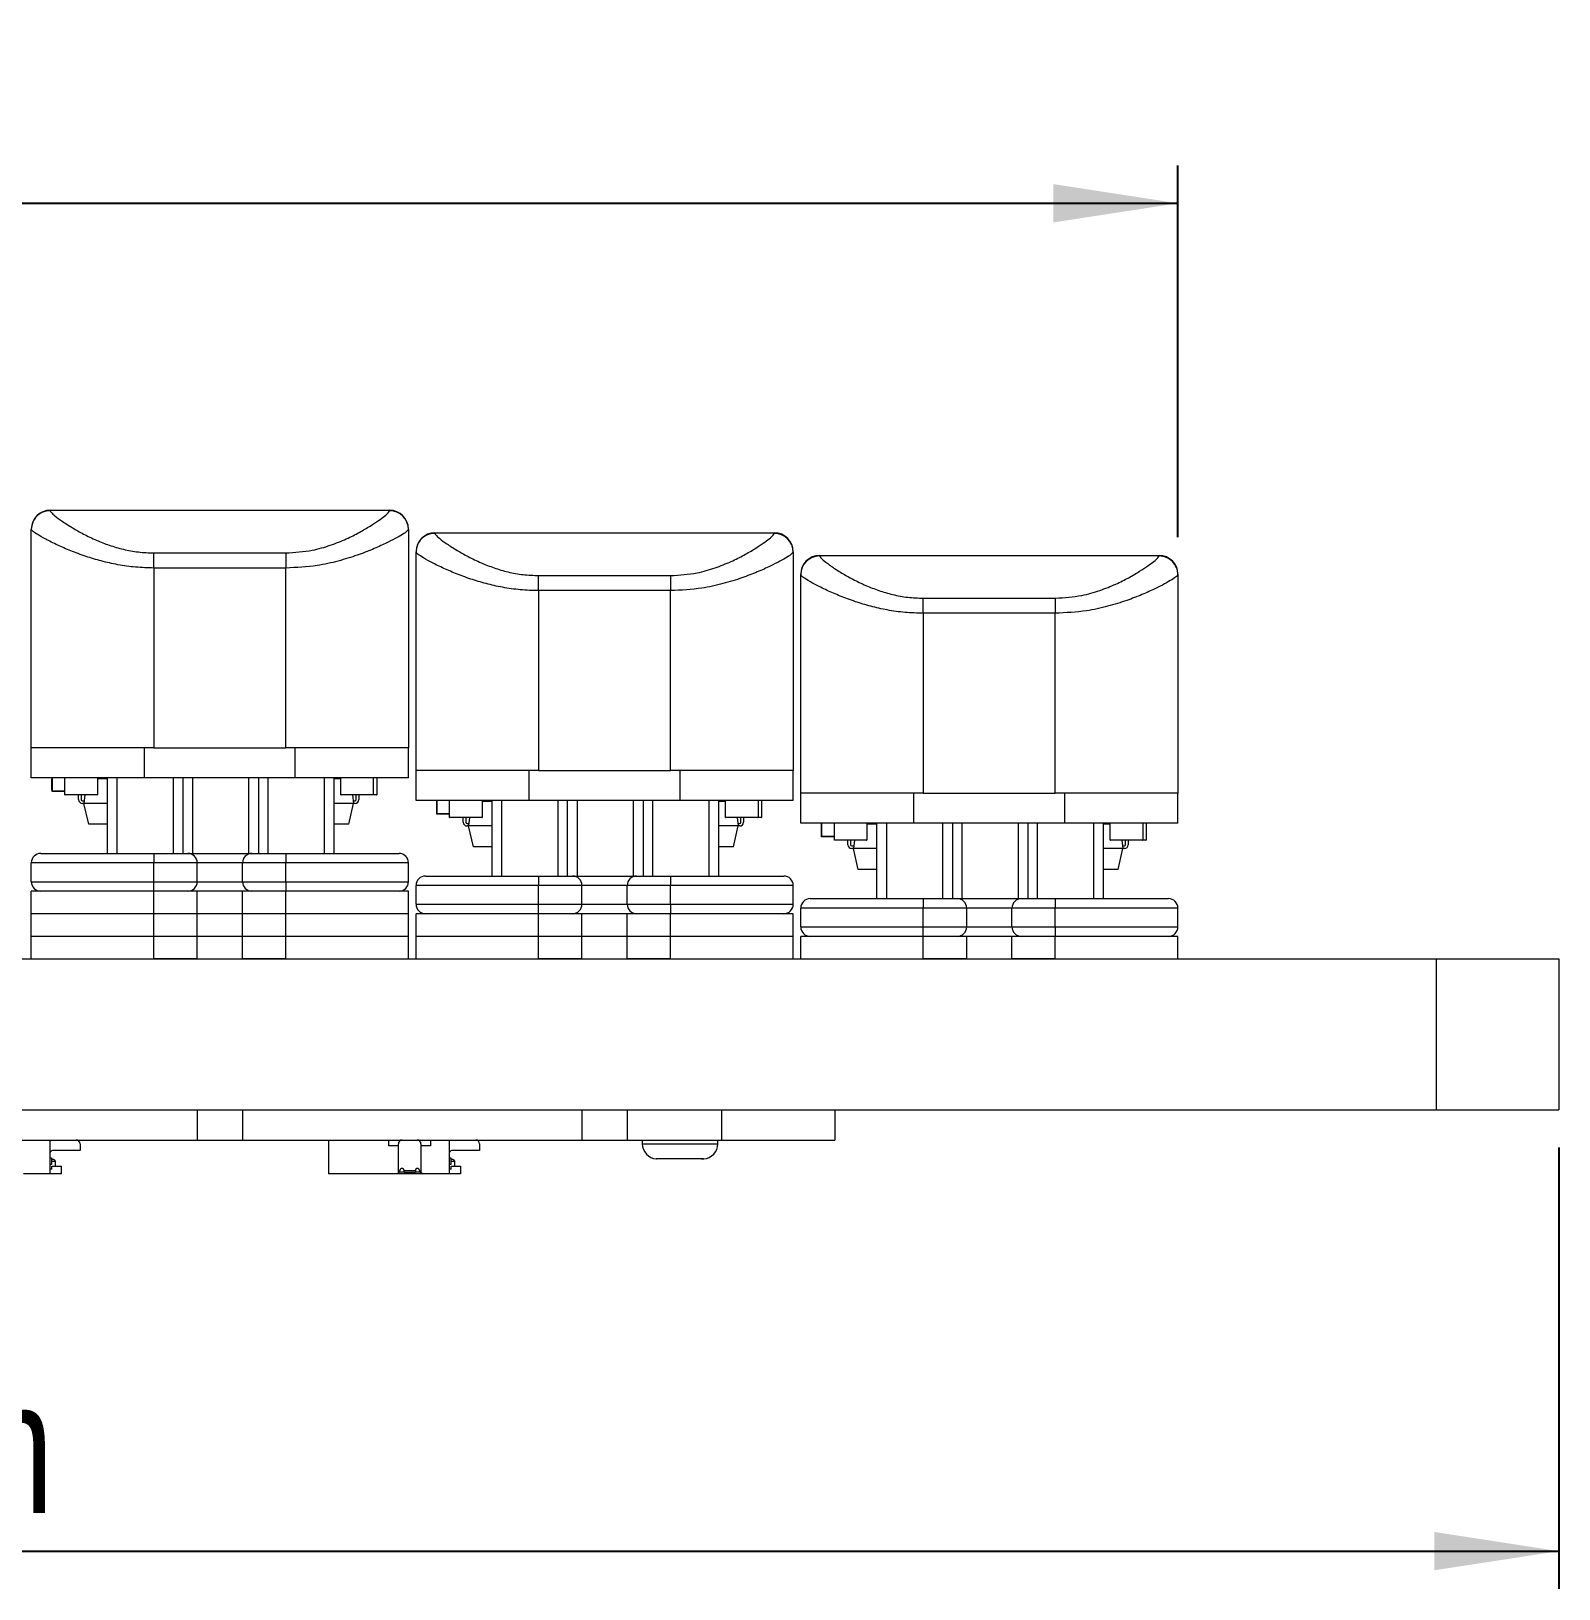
# Model space of a CAD drawing. Header units: millimetres. Extents: x 5 to 292, y 5 to 205.
# Drawn here: x 104.5 to 145, y 77.21 to 118.52 of the extents above; entities that cross this region are included whole.
import ezdxf

# ---------------------------------------------------------------- set-up
doc = ezdxf.new("R2010")
doc.units = ezdxf.units.MM
doc.layers.add('LAYER_1', color=179, linetype='Continuous')
doc.layers.add('SLD-0', color=179, linetype='Continuous')
doc.styles.add('SLDTEXTSTYLE0', font='TXT', dxfattribs={"width": 0.75})
doc.dimstyles.new('SLDDIMSTYLE1', dxfattribs={"dimtxt": 3.5, "dimasz": 3.302, "dimexe": 0, "dimexo": 0.0625, "dimgap": 0.875, "dimtad": 1, "dimrnd": 1e-09, "dimzin": 4, "dimdsep": 46, "dimtxsty": 'SLDTEXTSTYLE0', "dimsah": 1, "dimcen": 0.09, "dimadec": 0, "dimazin": 1, "dimtfac": 1, "dimtofl": 0, "dimtmove": 0, "dimatfit": 3, "dimfxl": 1, "dimfrac": 2, "dimtolj": 1, "dimtzin": 12, "dimarcsym": 0})

# ---------------------------------------------------------------- blocks, each defined once
blk = doc.blocks.new('_D_5')
at = {"layer": 'SLD-0'}
for p, q in [((43.404, 88.915), (43.404, 77.215)), ((145.004, 88.915), (145.004, 77.215)), ((43.404, 78.215), (145.004, 78.215))]:
    blk.add_line(p, q, dxfattribs=at)
for points in [[(43.404, 78.215), (46.706, 77.707), (46.706, 78.723)], [(145.004, 78.215), (141.702, 78.723), (141.702, 77.707)]]:
    blk.add_solid(points, dxfattribs=at)
at = {"layer": 'SLD-0', "char_height": 3.5, "attachment_point": 1, "style": 'SLDTEXTSTYLE0'}
for s, insert in [('101.60', (80.868, 82.727, 0.1)), ('mm', (99.248, 82.727, 0.1))]:
    blk.add_mtext(s, dxfattribs=dict(at, insert=insert))
blk = doc.blocks.new('_D_6')
at = {"layer": 'LAYER_1'}
for p, q in [((53.504, 105.103), (53.504, 114.953)), ((134.904, 105.103), (134.904, 114.953)), ((53.504, 113.953), (134.904, 113.953))]:
    blk.add_line(p, q, dxfattribs=at)
for points in [[(53.504, 113.953), (56.806, 113.445), (56.806, 114.461)], [(134.904, 113.953), (131.602, 114.461), (131.602, 113.445)]]:
    blk.add_solid(points, dxfattribs=at)
at = {"layer": 'LAYER_1', "char_height": 3.5, "attachment_point": 1, "style": 'SLDTEXTSTYLE0'}
for s, insert in [('81.40', (82.161, 118.464, 0.1)), ('mm', (97.955, 118.464, 0.1))]:
    blk.add_mtext(s, dxfattribs=dict(at, insert=insert))

msp = doc.modelspace()

# ---------------------------------------------------------------- linework, layer by layer
at = {"color": 7, "linetype": 'Continuous', "lineweight": 15}
for p, q in [((105.004, 105.815), (105.004, 105.802)), ((105.004, 105.815), (114.004, 105.815)), ((114.004, 105.802), (114.004, 105.815)), ((104.504, 105.303), (104.504, 105.315)), ((104.504, 99.515), (104.504, 105.303)), ((114.504, 105.315), (114.504, 105.303)), ((114.504, 105.303), (114.504, 99.515)), ((115.204, 105.215), (115.204, 105.202)), ((115.204, 105.215), (124.204, 105.215)), ((124.204, 105.202), (124.204, 105.215)), ((107.754, 104.682), (111.254, 104.682)), ((107.754, 104.282), (107.754, 104.682)), ((111.254, 104.682), (111.254, 104.282)), ((114.704, 104.703), (114.704, 104.715)), ((114.704, 98.915), (114.704, 104.703)), ((124.704, 104.715), (124.704, 104.703)), ((124.704, 104.703), (124.704, 98.915)), ((125.404, 104.615), (125.404, 104.602)), ((125.404, 104.615), (134.404, 104.615)), ((134.404, 104.602), (134.404, 104.615)), ((111.254, 104.282), (107.754, 104.282)), ((107.754, 104.282), (107.754, 99.515)), ((111.254, 99.515), (111.254, 104.282)), ((117.954, 104.082), (121.454, 104.082)), ((117.954, 103.682), (117.954, 104.082)), ((121.454, 104.082), (121.454, 103.682)), ((124.904, 104.103), (124.904, 104.115)), ((124.904, 98.315), (124.904, 104.103)), ((134.904, 104.115), (134.904, 104.103)), ((134.904, 104.103), (134.904, 98.315)), ((121.454, 103.682), (117.954, 103.682)), ((117.954, 103.682), (117.954, 98.915)), ((121.454, 98.915), (121.454, 103.682)), ((128.154, 103.482), (131.654, 103.482)), ((128.154, 103.082), (128.154, 103.482)), ((131.654, 103.482), (131.654, 103.082)), ((131.654, 103.082), (128.154, 103.082)), ((128.154, 103.082), (128.154, 98.315)), ((131.654, 98.315), (131.654, 103.082)), ((107.754, 99.515), (104.504, 99.515)), ((104.504, 98.715), (104.504, 99.515)), ((107.504, 98.715), (107.504, 99.515)), ((107.754, 99.515), (111.254, 99.515)), ((114.504, 99.515), (111.254, 99.515)), ((111.504, 98.715), (111.504, 99.515)), ((114.504, 98.715), (114.504, 99.515)), ((107.504, 98.715), (104.504, 98.715)), ((105.052, 98.715), (105.052, 98.365)), ((105.053, 98.685), (105.053, 98.715)), ((105.056, 98.715), (105.056, 98.685)), ((105.057, 98.365), (105.057, 98.715)), ((106.524, 96.715), (106.524, 98.715)), ((106.774, 98.715), (106.774, 96.715)), ((111.504, 98.715), (107.504, 98.715)), ((108.274, 96.715), (108.274, 98.715)), ((108.524, 98.715), (108.524, 96.715)), ((108.774, 98.715), (108.774, 96.715)), ((110.274, 96.715), (110.274, 98.715)), ((110.524, 98.715), (110.524, 96.715)), ((110.774, 98.715), (110.774, 96.715)), ((114.504, 98.715), (111.504, 98.715)), ((112.274, 96.715), (112.274, 98.715)), ((112.524, 98.715), (112.524, 96.715)), ((117.954, 98.915), (114.704, 98.915)), ((114.704, 98.115), (114.704, 98.915)), ((117.704, 98.115), (117.704, 98.915)), ((117.954, 98.915), (121.454, 98.915)), ((124.704, 98.915), (121.454, 98.915)), ((121.704, 98.115), (121.704, 98.915)), ((124.704, 98.115), (124.704, 98.915)), ((105.052, 98.395), (105.052, 98.685)), ((105.052, 98.685), (105.053, 98.685)), ((105.053, 98.395), (105.052, 98.395)), ((105.053, 98.365), (105.052, 98.365)), ((105.053, 98.685), (105.056, 98.685)), ((105.053, 98.365), (105.053, 98.395)), ((105.056, 98.395), (105.053, 98.395)), ((105.056, 98.365), (105.053, 98.365)), ((105.056, 98.685), (105.057, 98.685)), ((105.056, 98.365), (105.056, 98.395)), ((105.056, 98.395), (105.057, 98.395)), ((105.057, 98.365), (105.056, 98.365)), ((105.057, 98.685), (105.057, 98.395)), ((105.395, 98.365), (105.057, 98.365)), ((105.058, 98.355), (105.058, 98.365)), ((105.061, 98.355), (105.058, 98.355)), ((105.061, 98.355), (105.061, 98.365)), ((105.395, 98.355), (105.061, 98.355)), ((105.395, 98.27), (105.395, 98.71)), ((106.255, 98.71), (106.255, 98.27)), ((106.524, 98.692), (106.255, 98.692)), ((112.711, 98.692), (112.524, 98.692)), ((112.711, 98.27), (112.711, 98.71)), ((113.571, 98.71), (113.571, 98.27)), ((113.662, 98.71), (113.662, 98.27)), ((128.154, 98.315), (124.904, 98.315)), ((124.904, 97.515), (124.904, 98.315)), ((127.904, 97.515), (127.904, 98.315)), ((128.154, 98.315), (131.654, 98.315)), ((134.904, 98.315), (131.654, 98.315)), ((131.904, 97.515), (131.904, 98.315)), ((134.904, 97.515), (134.904, 98.315)), ((106.25, 98.265), (105.4, 98.265)), ((105.757, 98.142), (105.757, 98.265)), ((105.827, 98.265), (105.827, 98.142)), ((105.857, 98.112), (105.907, 98.112)), ((105.899, 98.042), (105.857, 98.042)), ((105.926, 98.265), (105.899, 98.042)), ((106.026, 97.492), (105.899, 98.042)), ((106.524, 98.042), (105.899, 98.042)), ((113.047, 98.042), (112.524, 98.042)), ((113.566, 98.265), (112.716, 98.265)), ((112.92, 97.492), (113.047, 98.042)), ((113.02, 98.265), (113.047, 98.042)), ((113.038, 98.112), (113.088, 98.112)), ((113.088, 98.042), (113.047, 98.042)), ((113.118, 98.142), (113.118, 98.265)), ((113.188, 98.265), (113.188, 98.142)), ((113.657, 98.265), (113.566, 98.265)), ((117.704, 98.115), (114.704, 98.115)), ((115.252, 98.115), (115.252, 97.765)), ((115.252, 97.795), (115.252, 98.085)), ((115.252, 98.085), (115.253, 98.085)), ((115.253, 98.085), (115.253, 98.115)), ((115.253, 98.085), (115.256, 98.085)), ((115.256, 98.115), (115.256, 98.085)), ((115.256, 98.085), (115.257, 98.085)), ((115.257, 97.765), (115.257, 98.115)), ((115.257, 98.085), (115.257, 97.795)), ((115.595, 97.67), (115.595, 98.11)), ((116.455, 98.11), (116.455, 97.67)), ((116.724, 98.092), (116.455, 98.092)), ((116.724, 96.115), (116.724, 98.115)), ((116.974, 98.115), (116.974, 96.115)), ((121.704, 98.115), (117.704, 98.115)), ((118.474, 96.115), (118.474, 98.115)), ((118.724, 96.115), (118.724, 98.115)), ((118.974, 98.115), (118.974, 96.115)), ((120.474, 96.115), (120.474, 98.115)), ((120.724, 98.115), (120.724, 96.115)), ((120.974, 98.115), (120.974, 96.115)), ((124.704, 98.115), (121.704, 98.115)), ((122.474, 96.115), (122.474, 98.115)), ((122.724, 98.115), (122.724, 96.115)), ((122.911, 98.092), (122.724, 98.092)), ((122.911, 97.67), (122.911, 98.11)), ((123.771, 98.11), (123.771, 97.67)), ((123.862, 98.11), (123.862, 97.67)), ((106.524, 97.492), (106.026, 97.492)), ((112.92, 97.492), (112.524, 97.492)), ((115.253, 97.795), (115.252, 97.795)), ((115.253, 97.765), (115.252, 97.765)), ((115.253, 97.765), (115.253, 97.795)), ((115.256, 97.795), (115.253, 97.795)), ((115.256, 97.765), (115.253, 97.765)), ((115.256, 97.765), (115.256, 97.795)), ((115.256, 97.795), (115.257, 97.795)), ((115.257, 97.765), (115.256, 97.765)), ((115.595, 97.765), (115.257, 97.765)), ((115.258, 97.755), (115.258, 97.765)), ((115.261, 97.755), (115.258, 97.755)), ((115.261, 97.755), (115.261, 97.765)), ((115.595, 97.755), (115.261, 97.755)), ((116.45, 97.665), (115.6, 97.665)), ((115.957, 97.542), (115.957, 97.665)), ((116.027, 97.665), (116.027, 97.542)), ((116.057, 97.512), (116.107, 97.512)), ((116.126, 97.665), (116.099, 97.442)), ((123.766, 97.665), (122.916, 97.665)), ((123.22, 97.665), (123.247, 97.442)), ((123.238, 97.512), (123.288, 97.512)), ((123.318, 97.542), (123.318, 97.665)), ((123.388, 97.665), (123.388, 97.542)), ((123.857, 97.665), (123.766, 97.665)), ((127.904, 97.515), (124.904, 97.515)), ((125.452, 97.515), (125.452, 97.165)), ((125.452, 97.195), (125.452, 97.485)), ((125.452, 97.485), (125.453, 97.485)), ((125.453, 97.485), (125.453, 97.515)), ((125.453, 97.485), (125.456, 97.485)), ((125.456, 97.515), (125.456, 97.485)), ((125.456, 97.485), (125.457, 97.485)), ((125.457, 97.165), (125.457, 97.515)), ((125.457, 97.485), (125.457, 97.195)), ((125.795, 97.07), (125.795, 97.51)), ((126.655, 97.51), (126.655, 97.07)), ((126.924, 97.492), (126.655, 97.492)), ((126.924, 95.515), (126.924, 97.515)), ((127.174, 97.515), (127.174, 95.515)), ((131.904, 97.515), (127.904, 97.515)), ((128.674, 95.515), (128.674, 97.515)), ((128.924, 97.515), (128.924, 95.515)), ((129.174, 97.515), (129.174, 95.515)), ((130.674, 95.515), (130.674, 97.515)), ((130.924, 97.515), (130.924, 95.515)), ((131.174, 97.515), (131.174, 95.515)), ((134.904, 97.515), (131.904, 97.515)), ((132.674, 95.515), (132.674, 97.515)), ((132.924, 97.515), (132.924, 95.515)), ((133.111, 97.492), (132.924, 97.492)), ((133.111, 97.07), (133.111, 97.51)), ((133.971, 97.51), (133.971, 97.07)), ((134.062, 97.51), (134.062, 97.07)), ((116.099, 97.442), (116.057, 97.442)), ((116.226, 96.892), (116.099, 97.442)), ((116.724, 97.442), (116.099, 97.442)), ((123.247, 97.442), (122.724, 97.442)), ((123.12, 96.892), (123.247, 97.442)), ((123.288, 97.442), (123.247, 97.442)), ((125.453, 97.195), (125.452, 97.195)), ((125.453, 97.165), (125.452, 97.165)), ((125.453, 97.165), (125.453, 97.195)), ((125.456, 97.195), (125.453, 97.195)), ((125.456, 97.165), (125.453, 97.165)), ((125.456, 97.165), (125.456, 97.195)), ((125.456, 97.195), (125.457, 97.195)), ((125.457, 97.165), (125.456, 97.165)), ((125.795, 97.165), (125.457, 97.165)), ((125.458, 97.155), (125.458, 97.165)), ((125.461, 97.155), (125.458, 97.155)), ((125.461, 97.155), (125.461, 97.165)), ((125.795, 97.155), (125.461, 97.155)), ((126.65, 97.065), (125.8, 97.065)), ((126.157, 96.942), (126.157, 97.065)), ((126.227, 97.065), (126.227, 96.942)), ((126.326, 97.065), (126.299, 96.842)), ((133.966, 97.065), (133.116, 97.065)), ((133.42, 97.065), (133.447, 96.842)), ((133.518, 96.942), (133.518, 97.065)), ((133.588, 97.065), (133.588, 96.942)), ((134.057, 97.065), (133.966, 97.065)), ((104.754, 96.715), (107.754, 96.715)), ((107.754, 96.715), (108.654, 96.715)), ((107.754, 96.715), (107.754, 96.465)), ((108.654, 96.715), (110.354, 96.715)), ((110.354, 96.715), (111.254, 96.715)), ((111.254, 96.715), (111.254, 96.465)), ((111.254, 96.715), (114.254, 96.715)), ((116.724, 96.892), (116.226, 96.892)), ((123.12, 96.892), (122.724, 96.892)), ((126.257, 96.912), (126.307, 96.912)), ((126.299, 96.842), (126.257, 96.842)), ((126.924, 96.842), (126.299, 96.842)), ((126.426, 96.292), (126.299, 96.842)), ((133.447, 96.842), (132.924, 96.842)), ((133.32, 96.292), (133.447, 96.842)), ((133.438, 96.912), (133.488, 96.912)), ((133.488, 96.842), (133.447, 96.842)), ((104.504, 95.965), (104.504, 96.465)), ((107.754, 96.465), (104.504, 96.465)), ((107.754, 95.965), (107.754, 96.465)), ((108.904, 96.465), (107.754, 96.465)), ((108.904, 95.965), (108.904, 96.465)), ((110.104, 96.465), (108.904, 96.465)), ((110.104, 95.965), (110.104, 96.465)), ((111.254, 96.465), (110.104, 96.465)), ((111.254, 95.965), (111.254, 96.465)), ((114.504, 96.465), (111.254, 96.465)), ((114.504, 95.965), (114.504, 96.465)), ((126.924, 96.292), (126.426, 96.292)), ((133.32, 96.292), (132.924, 96.292)), ((104.504, 95.965), (107.754, 95.965)), ((107.754, 95.965), (108.904, 95.965)), ((107.754, 95.715), (107.754, 95.965)), ((108.904, 95.965), (110.104, 95.965)), ((110.104, 95.965), (111.254, 95.965)), ((111.254, 95.965), (111.254, 95.715)), ((111.254, 95.965), (114.504, 95.965)), ((117.954, 95.865), (114.704, 95.865)), ((114.704, 95.365), (114.704, 95.865)), ((114.954, 96.115), (117.954, 96.115)), ((117.954, 96.115), (117.954, 95.865)), ((117.954, 96.115), (118.854, 96.115)), ((119.104, 95.865), (117.954, 95.865)), ((117.954, 95.365), (117.954, 95.865)), ((118.854, 96.115), (120.554, 96.115)), ((119.104, 95.365), (119.104, 95.865)), ((120.304, 95.865), (119.104, 95.865)), ((120.304, 95.365), (120.304, 95.865)), ((121.454, 95.865), (120.304, 95.865)), ((120.554, 96.115), (121.454, 96.115)), ((121.454, 96.115), (124.454, 96.115)), ((121.454, 96.115), (121.454, 95.865)), ((121.454, 95.365), (121.454, 95.865)), ((124.704, 95.865), (121.454, 95.865)), ((124.704, 95.365), (124.704, 95.865)), ((104.504, 95.115), (104.504, 95.715)), ((107.754, 95.715), (104.504, 95.715)), ((107.754, 95.115), (107.754, 95.715)), ((108.904, 95.715), (107.754, 95.715)), ((108.904, 95.115), (108.904, 95.715)), ((110.104, 95.715), (108.904, 95.715)), ((110.104, 95.115), (110.104, 95.715)), ((111.254, 95.715), (110.104, 95.715)), ((111.254, 95.115), (111.254, 95.715)), ((114.504, 95.715), (111.254, 95.715)), ((114.504, 95.115), (114.504, 95.715)), ((125.154, 95.515), (128.154, 95.515)), ((128.154, 95.515), (128.154, 95.265)), ((128.154, 95.515), (129.054, 95.515)), ((129.054, 95.515), (130.754, 95.515)), ((130.754, 95.515), (131.654, 95.515)), ((131.654, 95.515), (131.654, 95.265)), ((131.654, 95.515), (134.654, 95.515)), ((107.754, 95.115), (104.504, 95.115)), ((104.504, 94.515), (104.504, 95.115)), ((108.904, 95.115), (107.754, 95.115)), ((107.754, 94.515), (107.754, 95.115)), ((110.104, 95.115), (108.904, 95.115)), ((108.904, 94.515), (108.904, 95.115)), ((111.254, 95.115), (110.104, 95.115)), ((110.104, 94.515), (110.104, 95.115)), ((114.504, 95.115), (111.254, 95.115)), ((111.254, 94.515), (111.254, 95.115)), ((114.504, 94.515), (114.504, 95.115)), ((114.704, 95.365), (117.954, 95.365)), ((114.704, 94.515), (114.704, 95.115)), ((117.954, 95.115), (114.704, 95.115)), ((117.954, 95.115), (117.954, 95.365)), ((117.954, 95.365), (119.104, 95.365)), ((117.954, 94.515), (117.954, 95.115)), ((119.104, 95.115), (117.954, 95.115)), ((119.104, 95.365), (120.304, 95.365)), ((119.104, 94.515), (119.104, 95.115)), ((120.304, 95.115), (119.104, 95.115)), ((120.304, 95.365), (121.454, 95.365)), ((120.304, 94.515), (120.304, 95.115)), ((121.454, 95.115), (120.304, 95.115)), ((121.454, 95.365), (121.454, 95.115)), ((121.454, 95.365), (124.704, 95.365)), ((121.454, 94.515), (121.454, 95.115)), ((124.704, 95.115), (121.454, 95.115)), ((124.704, 94.515), (124.704, 95.115)), ((128.154, 95.265), (124.904, 95.265)), ((124.904, 94.765), (124.904, 95.265)), ((128.154, 94.765), (128.154, 95.265)), ((129.304, 95.265), (128.154, 95.265)), ((129.304, 94.765), (129.304, 95.265)), ((130.504, 95.265), (129.304, 95.265)), ((131.654, 95.265), (130.504, 95.265)), ((130.504, 94.765), (130.504, 95.265)), ((134.904, 95.265), (131.654, 95.265)), ((131.654, 94.765), (131.654, 95.265)), ((134.904, 94.765), (134.904, 95.265)), ((124.904, 94.765), (128.154, 94.765)), ((128.154, 94.515), (128.154, 94.765)), ((128.154, 94.765), (129.304, 94.765)), ((129.304, 94.765), (130.504, 94.765)), ((130.504, 94.765), (131.654, 94.765)), ((131.654, 94.765), (131.654, 94.515)), ((131.654, 94.765), (134.904, 94.765)), ((104.504, 93.915), (104.504, 94.515)), ((107.754, 94.515), (104.504, 94.515)), ((107.754, 93.915), (107.754, 94.515)), ((108.904, 94.515), (107.754, 94.515)), ((108.904, 93.915), (108.904, 94.515)), ((110.104, 94.515), (108.904, 94.515)), ((110.104, 93.915), (110.104, 94.515)), ((111.254, 94.515), (110.104, 94.515)), ((111.254, 93.915), (111.254, 94.515)), ((114.504, 94.515), (111.254, 94.515)), ((114.504, 93.915), (114.504, 94.515)), ((117.954, 94.515), (114.704, 94.515)), ((114.704, 93.915), (114.704, 94.515)), ((119.104, 94.515), (117.954, 94.515)), ((117.954, 93.915), (117.954, 94.515)), ((120.304, 94.515), (119.104, 94.515)), ((119.104, 93.915), (119.104, 94.515)), ((121.454, 94.515), (120.304, 94.515)), ((120.304, 93.915), (120.304, 94.515)), ((124.704, 94.515), (121.454, 94.515)), ((121.454, 93.915), (121.454, 94.515)), ((124.704, 93.915), (124.704, 94.515)), ((124.904, 93.915), (124.904, 94.515)), ((128.154, 94.515), (124.904, 94.515)), ((128.154, 93.915), (128.154, 94.515)), ((129.304, 94.515), (128.154, 94.515)), ((129.304, 93.915), (129.304, 94.515)), ((130.504, 94.515), (129.304, 94.515)), ((130.504, 93.915), (130.504, 94.515)), ((131.654, 94.515), (130.504, 94.515)), ((131.654, 93.915), (131.654, 94.515)), ((134.904, 94.515), (131.654, 94.515)), ((134.904, 93.915), (134.904, 94.515)), ((46.654, 93.915), (141.754, 93.915)), ((108.904, 93.915), (107.754, 93.915)), ((111.254, 93.915), (110.104, 93.915)), ((119.104, 93.915), (117.954, 93.915)), ((121.454, 93.915), (120.304, 93.915)), ((129.304, 93.915), (128.154, 93.915)), ((131.654, 93.915), (130.504, 93.915)), ((141.754, 93.915), (141.754, 89.915)), ((141.754, 93.915), (145.004, 93.915)), ((145.004, 93.915), (145.004, 89.915)), ((46.654, 89.915), (141.754, 89.915)), ((99.904, 89.915), (108.904, 89.915)), ((108.904, 89.915), (108.904, 89.115)), ((110.104, 89.915), (119.104, 89.915)), ((110.104, 89.915), (110.104, 89.115)), ((119.104, 89.915), (119.104, 89.115)), ((120.304, 89.915), (120.304, 89.115)), ((120.304, 89.915), (122.804, 89.915)), ((122.804, 89.915), (122.804, 89.115)), ((125.804, 89.915), (125.804, 89.115)), ((141.754, 89.915), (145.004, 89.915)), ((99.904, 89.115), (108.904, 89.115)), ((104.997, 89.115), (104.997, 88.215)), ((105.797, 88.835), (105.067, 88.835)), ((105.797, 89.015), (105.797, 88.835)), ((108.904, 89.115), (110.104, 89.115)), ((110.104, 89.115), (119.104, 89.115)), ((112.386, 89.115), (112.386, 88.215)), ((113.986, 88.965), (113.986, 89.115)), ((114.236, 88.965), (113.986, 88.965)), ((114.236, 88.965), (114.236, 89.015)), ((114.236, 88.215), (114.236, 88.965)), ((114.836, 89.015), (114.836, 88.965)), ((115.086, 88.965), (114.836, 88.965)), ((114.836, 88.965), (114.836, 88.265)), ((115.086, 89.115), (115.086, 88.965)), ((115.586, 89.115), (115.586, 88.215)), ((116.386, 88.835), (115.656, 88.835)), ((116.386, 89.015), (116.386, 88.835)), ((119.104, 89.115), (120.304, 89.115)), ((120.304, 89.115), (122.804, 89.115)), ((120.704, 89.115), (120.704, 89.015)), ((122.704, 89.015), (122.704, 89.115)), ((122.804, 89.115), (125.804, 89.115)), ((104.997, 88.645), (105.037, 88.645)), ((105.037, 88.465), (104.997, 88.465)), ((105.037, 88.645), (105.037, 88.465)), ((105.097, 88.595), (105.037, 88.595)), ((105.147, 88.545), (105.037, 88.545)), ((105.047, 88.345), (105.047, 88.425)), ((105.047, 88.425), (105.297, 88.425)), ((105.097, 88.595), (105.147, 88.545)), ((105.147, 88.425), (105.147, 88.545)), ((105.297, 88.425), (105.297, 88.215)), ((115.586, 88.645), (115.626, 88.645)), ((115.626, 88.465), (115.586, 88.465)), ((115.626, 88.645), (115.626, 88.465)), ((115.686, 88.595), (115.626, 88.595)), ((115.736, 88.545), (115.626, 88.545)), ((115.636, 88.345), (115.636, 88.425)), ((115.636, 88.425), (115.886, 88.425)), ((115.686, 88.595), (115.736, 88.545)), ((115.736, 88.425), (115.736, 88.545)), ((115.886, 88.425), (115.886, 88.215)), ((121.069, 88.617), (121.077, 88.617)), ((121.112, 88.615), (121.069, 88.617)), ((121.506, 88.615), (121.112, 88.615)), ((121.801, 88.617), (121.504, 88.617)), ((121.504, 88.617), (121.506, 88.615)), ((121.805, 88.615), (121.801, 88.617)), ((122.27, 88.615), (121.805, 88.615)), ((122.313, 88.617), (122.27, 88.615)), ((122.27, 88.615), (122.295, 88.615)), ((122.295, 88.615), (122.322, 88.616)), ((122.33, 88.617), (122.313, 88.617)), ((104.997, 88.215), (104.297, 88.215)), ((105.047, 88.345), (104.997, 88.345)), ((105.297, 88.215), (104.997, 88.215)), ((114.236, 88.215), (112.386, 88.215)), ((114.293, 88.34), (114.236, 88.242)), ((114.852, 88.215), (114.236, 88.215)), ((114.386, 88.265), (114.25, 88.265)), ((114.386, 88.305), (114.386, 88.315)), ((114.386, 88.305), (114.686, 88.305)), ((114.386, 88.265), (114.386, 88.305)), ((114.386, 88.265), (114.686, 88.265)), ((114.686, 88.315), (114.686, 88.305)), ((114.686, 88.305), (114.686, 88.265)), ((114.823, 88.265), (114.686, 88.265)), ((114.852, 88.215), (114.78, 88.34)), ((114.836, 88.265), (114.886, 88.215)), ((114.886, 88.215), (114.852, 88.215)), ((115.586, 88.215), (114.886, 88.215)), ((115.636, 88.345), (115.586, 88.345)), ((115.886, 88.215), (115.586, 88.215))]:
    msp.add_line(p, q, dxfattribs=at)
at = {"color": 8, "linetype": 'Continuous', "lineweight": 15}
for p, q in [((120.704, 89.015), (122.7, 89.015)), ((122.7, 89.015), (122.704, 89.015))]:
    msp.add_line(p, q, dxfattribs=at)
at = {"color": 7, "linetype": 'Continuous', "lineweight": 15}
for centre, radius, start, end in [((105.004, 105.315), 0.5, 90, 180), ((105.003, 105.302), 0.499, 89.934, 179.9342), ((114.004, 105.315), 0.5, 0, 90), ((114.004, 105.302), 0.499, 0.0661, 90.0658), ((115.204, 104.715), 0.5, 90, 180), ((115.203, 104.702), 0.499, 89.934, 179.9346), ((124.204, 104.715), 0.5, 0, 90), ((124.204, 104.702), 0.499, 0.0668, 90.065), ((125.404, 104.115), 0.5, 90, 180), ((125.403, 104.102), 0.499, 89.9341, 179.934), ((134.404, 104.115), 0.5, 0, 90), ((134.404, 104.102), 0.499, 0.0651, 90.0659), ((105.4, 98.71), 0.005, 90, 180), ((106.25, 98.71), 0.005, 0, 90), ((112.716, 98.71), 0.005, 90, 180), ((113.566, 98.71), 0.005, 0, 90), ((113.657, 98.71), 0.005, 0, 90), ((105.4, 98.27), 0.005, 180, 270), ((105.857, 98.142), 0.1, 180, 270), ((105.857, 98.142), 0.03, 180, 270), ((106.25, 98.27), 0.005, 270, 0), ((112.716, 98.27), 0.005, 180, 270), ((113.088, 98.142), 0.03, 270, 0), ((113.088, 98.142), 0.1, 270, 0), ((113.566, 98.27), 0.005, 270, 0), ((113.657, 98.27), 0.005, 270, 0), ((115.6, 98.11), 0.005, 90, 180), ((116.45, 98.11), 0.005, 0, 90), ((122.916, 98.11), 0.005, 90, 180), ((123.766, 98.11), 0.005, 0, 90), ((123.857, 98.11), 0.005, 0, 90), ((115.6, 97.67), 0.005, 180, 270), ((116.057, 97.542), 0.1, 180, 270), ((116.057, 97.542), 0.03, 180, 270), ((116.45, 97.67), 0.005, 270, 0), ((122.916, 97.67), 0.005, 180, 270), ((123.288, 97.542), 0.03, 270, 0), ((123.288, 97.542), 0.1, 270, 0), ((123.766, 97.67), 0.005, 270, 0), ((123.857, 97.67), 0.005, 270, 0), ((125.8, 97.51), 0.005, 90, 180), ((126.65, 97.51), 0.005, 0, 90), ((133.116, 97.51), 0.005, 90, 180), ((133.966, 97.51), 0.005, 0, 90), ((134.057, 97.51), 0.005, 0, 90), ((125.8, 97.07), 0.005, 180, 270), ((126.65, 97.07), 0.005, 270, 0), ((133.116, 97.07), 0.005, 180, 270), ((133.966, 97.07), 0.005, 270, 0), ((134.057, 97.07), 0.005, 270, 0), ((104.754, 96.465), 0.25, 90, 180), ((108.654, 96.465), 0.25, 0, 90), ((110.354, 96.465), 0.25, 90, 180), ((114.254, 96.465), 0.25, 0, 90), ((126.257, 96.942), 0.1, 180, 270), ((126.257, 96.942), 0.03, 180, 270), ((133.488, 96.942), 0.03, 270, 0), ((133.488, 96.942), 0.1, 270, 0), ((104.754, 95.965), 0.25, 180, 270), ((108.654, 95.965), 0.25, 270, 0), ((110.354, 95.965), 0.25, 180, 270), ((114.254, 95.965), 0.25, 270, 0), ((114.954, 95.865), 0.25, 90, 180), ((118.854, 95.865), 0.25, 0, 90), ((120.554, 95.865), 0.25, 90, 180), ((124.454, 95.865), 0.25, 0, 90), ((125.154, 95.265), 0.25, 90, 180), ((129.054, 95.265), 0.25, 0, 90), ((130.754, 95.265), 0.25, 90, 180), ((134.654, 95.265), 0.25, 0, 90), ((114.954, 95.365), 0.25, 180, 270), ((118.854, 95.365), 0.25, 270, 0), ((120.554, 95.365), 0.25, 180, 270), ((124.454, 95.365), 0.25, 270, 0), ((125.154, 94.765), 0.25, 180, 270), ((129.054, 94.765), 0.25, 270, 0), ((130.754, 94.765), 0.25, 180, 270), ((134.654, 94.765), 0.25, 270, 0), ((105.067, 88.765), 0.07, 90, 180), ((105.697, 89.015), 0.1, 0, 90), ((114.336, 89.015), 0.1, 90, 180), ((114.736, 89.015), 0.1, 0, 90), ((115.656, 88.765), 0.07, 90, 180), ((116.286, 89.015), 0.1, 360, 90), ((121.104, 89.015), 0.4, 180, 266.2123), ((122.304, 89.015), 0.4, 273.7826, 0), ((114.336, 88.315), 0.05, 0, 150), ((114.736, 88.315), 0.05, 30, 180)]:
    msp.add_arc(centre, radius, start, end, dxfattribs=at)
for points, knots in [([(105.004, 105.802), (105.01, 105.788), (105.023, 105.759), (105.129, 105.664), (105.312, 105.527), (105.572, 105.358), (105.88, 105.183), (106.21, 105.024), (106.566, 104.883), (106.939, 104.773), (107.339, 104.697), (107.615, 104.687), (107.754, 104.682)], [0, 0, 0, 0, 0.099707, 0.199441, 0.318421, 0.437453, 0.540488, 0.643489, 0.733283, 0.822984, 0.911538, 1, 1, 1, 1]), ([(111.254, 104.682), (111.492, 104.697), (111.908, 104.723), (112.441, 104.881), (112.857, 105.048), (113.208, 105.226), (113.492, 105.394), (113.715, 105.542), (113.878, 105.664), (113.983, 105.757), (113.997, 105.787), (114.004, 105.802)], [0, 0, 0, 0, 0.152046, 0.2653251, 0.3788409, 0.4857326, 0.5926504, 0.6935891, 0.7944987, 0.8972641, 1, 1, 1, 1]), ([(107.754, 104.282), (107.591, 104.286), (107.266, 104.296), (106.796, 104.364), (106.355, 104.464), (105.934, 104.592), (105.543, 104.737), (105.178, 104.897), (104.87, 105.052), (104.653, 105.177), (104.527, 105.264), (104.511, 105.29), (104.504, 105.303)], [0, 0, 0, 0, 0.093321, 0.186685, 0.278659, 0.370679, 0.473083, 0.575493, 0.691392, 0.807224, 0.903625, 1, 1, 1, 1]), ([(114.504, 105.303), (114.496, 105.289), (114.479, 105.262), (114.355, 105.177), (114.162, 105.066), (113.897, 104.93), (113.56, 104.777), (113.142, 104.614), (112.649, 104.462), (112.017, 104.318), (111.534, 104.295), (111.254, 104.282)], [0, 0, 0, 0, 0.099295, 0.19862, 0.296768, 0.394952, 0.50086, 0.60677, 0.723093, 0.839298, 1, 1, 1, 1]), ([(115.204, 105.202), (115.21, 105.188), (115.223, 105.159), (115.329, 105.064), (115.512, 104.927), (115.772, 104.758), (116.08, 104.583), (116.41, 104.424), (116.766, 104.283), (117.139, 104.173), (117.539, 104.097), (117.815, 104.087), (117.954, 104.082)], [0, 0, 0, 0, 0.099707, 0.199441, 0.318421, 0.437452, 0.540487, 0.643488, 0.733283, 0.822985, 0.911538, 1, 1, 1, 1]), ([(121.454, 104.082), (121.692, 104.097), (122.108, 104.123), (122.641, 104.281), (123.057, 104.448), (123.408, 104.626), (123.692, 104.794), (123.915, 104.942), (124.078, 105.064), (124.183, 105.157), (124.197, 105.187), (124.204, 105.202)], [0, 0, 0, 0, 0.152046, 0.265324, 0.37884, 0.485733, 0.59265, 0.693589, 0.794499, 0.897264, 1, 1, 1, 1]), ([(117.954, 103.682), (117.791, 103.686), (117.466, 103.696), (116.996, 103.764), (116.555, 103.864), (116.134, 103.992), (115.743, 104.137), (115.378, 104.297), (115.07, 104.452), (114.853, 104.577), (114.727, 104.664), (114.711, 104.69), (114.704, 104.703)], [0, 0, 0, 0, 0.093321, 0.186685, 0.278659, 0.370679, 0.473083, 0.575493, 0.691392, 0.807224, 0.903625, 1, 1, 1, 1]), ([(124.704, 104.703), (124.696, 104.689), (124.679, 104.662), (124.555, 104.577), (124.362, 104.466), (124.097, 104.33), (123.76, 104.177), (123.342, 104.014), (122.849, 103.862), (122.217, 103.718), (121.734, 103.695), (121.454, 103.682)], [0, 0, 0, 0, 0.099295, 0.198621, 0.296768, 0.394952, 0.500859, 0.60677, 0.723093, 0.839298, 1, 1, 1, 1]), ([(125.404, 104.602), (125.41, 104.588), (125.423, 104.559), (125.529, 104.464), (125.712, 104.327), (125.972, 104.158), (126.28, 103.983), (126.61, 103.824), (126.966, 103.683), (127.339, 103.573), (127.739, 103.497), (128.015, 103.487), (128.154, 103.482)], [0, 0, 0, 0, 0.099707, 0.19944, 0.318421, 0.437453, 0.540487, 0.643487, 0.733283, 0.822985, 0.911537, 1, 1, 1, 1]), ([(131.654, 103.482), (131.892, 103.497), (132.308, 103.523), (132.841, 103.681), (133.257, 103.848), (133.608, 104.026), (133.892, 104.194), (134.115, 104.342), (134.278, 104.464), (134.383, 104.557), (134.397, 104.587), (134.404, 104.602)], [0, 0, 0, 0, 0.152046, 0.265325, 0.37884, 0.485733, 0.59265, 0.693589, 0.794498, 0.897264, 1, 1, 1, 1]), ([(128.154, 103.082), (127.991, 103.086), (127.666, 103.096), (127.196, 103.164), (126.755, 103.264), (126.334, 103.392), (125.943, 103.537), (125.578, 103.697), (125.27, 103.852), (125.053, 103.977), (124.927, 104.064), (124.911, 104.09), (124.904, 104.103)], [0, 0, 0, 0, 0.093321, 0.186686, 0.278659, 0.370679, 0.473083, 0.575492, 0.691392, 0.807224, 0.903625, 1, 1, 1, 1]), ([(134.904, 104.103), (134.896, 104.089), (134.879, 104.062), (134.755, 103.977), (134.562, 103.866), (134.297, 103.73), (133.96, 103.577), (133.542, 103.414), (133.049, 103.262), (132.417, 103.118), (131.934, 103.095), (131.654, 103.082)], [0, 0, 0, 0, 0.099295, 0.19862, 0.296768, 0.394952, 0.500859, 0.60677, 0.723093, 0.839298, 1, 1, 1, 1])]:
    msp.add_open_spline(points, degree=3, knots=knots, dxfattribs=at)

# ---------------------------------------------------------------- dimensions: what is measured, and where the dimension line sits
at = {"layer": 'LAYER_1'}
dim = msp.add_linear_dim(base=(134.904, 113.953), p1=(53.504, 104.103), p2=(134.904, 104.103), text='<> mm', dimstyle='SLDDIMSTYLE1', dxfattribs=at)
dim.commit()
dim.dimension.update_dxf_attribs({"geometry": '_D_6', "text_midpoint": (94.424, 113.953), "dimtype": 160})
at = {"layer": 'SLD-0'}
dim = msp.add_linear_dim(base=(145.004, 78.215), p1=(43.404, 89.915), p2=(145.004, 89.915), text='<> mm', dimstyle='SLDDIMSTYLE1', dxfattribs=at)
dim.commit()
dim.dimension.update_dxf_attribs({"geometry": '_D_5', "text_midpoint": (94.424, 78.215), "dimtype": 160})

doc.saveas('drawing.dxf')
